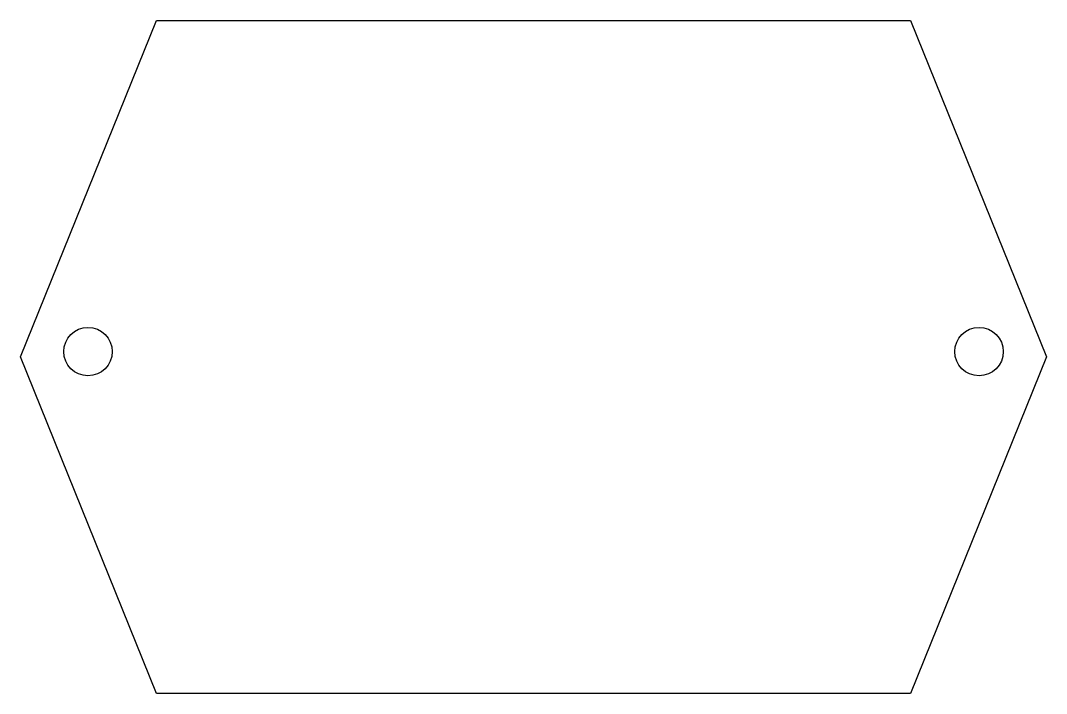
# Model space of a CAD drawing. Header units: millimetres. Extents: x 195.5 to 237.9, y -175.2 to -147.4.
import ezdxf

# ---------------------------------------------------------------- set-up
doc = ezdxf.new("R2010")
doc.units = ezdxf.units.MM

msp = doc.modelspace()

# ---------------------------------------------------------------- linework, layer by layer
for p, q in [((195.484, -161.318), (201.104, -147.41)), ((201.104, -147.41), (232.235, -147.41)), ((232.235, -147.41), (237.854, -161.318)), ((201.104, -175.226), (195.484, -161.318)), ((237.854, -161.318), (232.235, -175.226)), ((232.235, -175.226), (201.104, -175.226))]:
    msp.add_line(p, q)
for centre in [(198.271, -161.096), (235.068, -161.096)]:
    msp.add_circle(centre, 1)

doc.saveas('drawing.dxf')
